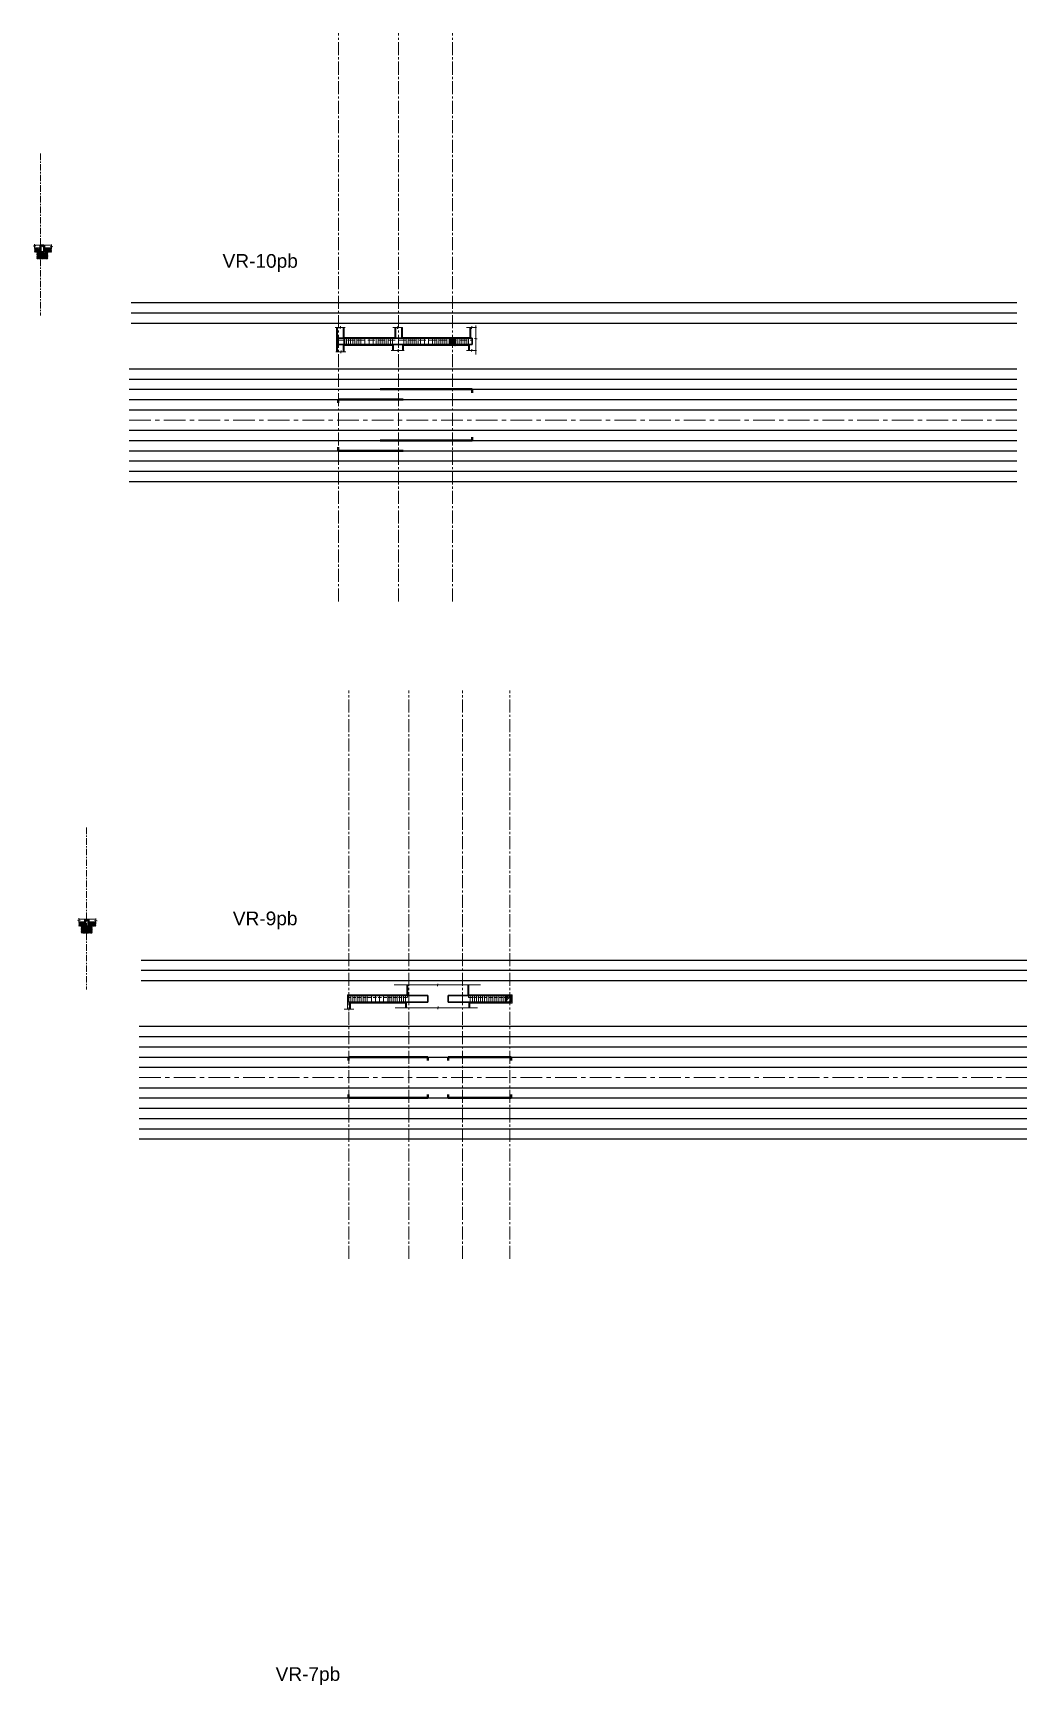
# Model space of a CAD drawing. Header units: millimetres. Extents: x 1130 to 2176, y -195 to 376.
# Drawn here: x 2099.8 to 2172.6, y 125.1 to 246.1 of the extents above; entities that cross this region are included whole.
import ezdxf

# ---------------------------------------------------------------- set-up
doc = ezdxf.new("R2010")
doc.units = ezdxf.units.MM
for name, pattern in [('AXES', [50.8, 31.75, -6.35, 6.35, -6.35]), ('CENTER2', [28.575, 19.05, -3.175, 3.175, -3.175]), ('HIDDEN', [0.375, 0.25, -0.125]), ('TRAZOS', [0.75, 0.5, -0.25])]:
    doc.linetypes.add(name, pattern=pattern)
for name, color, linetype in [('A- TEXTO 1', 7, 'Continuous'), ('EDIS-MURO PERIMETRAL', 3, 'Continuous'), ('TEXTURA', 8, 'Continuous')]:
    doc.layers.add(name, color=color, linetype=linetype)
for name, color, linetype, lineweight in [('EDIS-BORDE DE LOSA', 3, 'Continuous', 9), ('EDIS-COLUMNAS SOTANO', 7, 'Continuous', 40), ('EDIS-CONCRETO BAJA RESIST', 8, 'Continuous', 9), ('EDIS-EJES COLUMNAS', 9, 'CENTER2', 15), ('EDIS-ESTRIBOS', 3, 'Continuous', 15), ('EDIS-PEDESTALES', 4, 'Continuous', 13), ('EDIS-PL-DIMENSION', 8, 'Continuous', 13), ('EDIS-REFUERZOS', 6, 'Continuous', 30), ('EDIS-REFUERZOS DETALLES', 7, 'Continuous', 40), ('EDIS-TIERRA', 8, 'Continuous', 13), ('EDIS-VIGAS RIOSTRAS', 6, 'Continuous', 13), ('Est-PL-DIMENSION', 8, 'Continuous', 13)]:
    doc.layers.add(name, color=color, linetype=linetype, lineweight=lineweight)
doc.layers.add('EDIS-VIEWPOTS', color=8, linetype='Continuous', plot=False)
doc.styles.add('style1', font='arial.ttf', dxfattribs={"height": 0.2})

# ---------------------------------------------------------------- blocks, each defined once
blk = doc.blocks.new('*U635')
at = {"layer": 'EDIS-ESTRIBOS', "linetype": 'ByBlock'}
blk.add_line((0, -0.2375), (0, 0.2375), dxfattribs=at)
blk = doc.blocks.new('*U636')
at = {"layer": 'EDIS-PL-DIMENSION', "color": 0, "linetype": 'ByBlock', "lineweight": -2, "transparency": 16777216}
for p in [(1997.44, 320.7), (1997.59, 320.7), (1997.74, 320.7), (1997.89, 320.7), (1998.04, 320.7), (1998.19, 320.7), (1998.34, 320.7), (1998.49, 320.7), (1998.64, 320.7)]:
    blk.add_blockref('*U635', p, dxfattribs=at)
blk = doc.blocks.new('*U890')
at = {"layer": 'EDIS-ESTRIBOS', "linetype": 'ByBlock'}
blk.add_line((0, -0.2375), (0, 0.2375), dxfattribs=at)
blk = doc.blocks.new('*U891')
at = {"layer": 'EDIS-PL-DIMENSION', "color": 0, "linetype": 'ByBlock', "lineweight": -2, "transparency": 16777216}
for p in [(2131.82, 175.39), (2131.97, 175.39), (2132.12, 175.39), (2132.27, 175.39), (2132.42, 175.39), (2132.57, 175.39), (2132.72, 175.39), (2132.87, 175.39), (2133.02, 175.39), (2133.17, 175.39), (2133.32, 175.39), (2133.47, 175.39), (2133.62, 175.39), (2133.77, 175.39), (2133.92, 175.39), (2134.07, 175.39), (2134.22, 175.39), (2134.37, 175.39)]:
    blk.add_blockref('*U890', p, dxfattribs=at)
blk = doc.blocks.new('*U892')
at = {"layer": 'EDIS-ESTRIBOS', "linetype": 'ByBlock'}
blk.add_line((0, -0.2375), (0, 0.2375), dxfattribs=at)
blk = doc.blocks.new('*U893')
at = {"layer": 'EDIS-PL-DIMENSION', "color": 0, "linetype": 'ByBlock', "lineweight": -2, "transparency": 16777216}
for p in [(2123.07, 175.39), (2123.22, 175.39), (2123.37, 175.39), (2123.52, 175.39), (2123.67, 175.39), (2123.82, 175.39), (2123.97, 175.39), (2124.12, 175.39), (2124.27, 175.39)]:
    blk.add_blockref('*U892', p, dxfattribs=at)
blk = doc.blocks.new('*U894')
at = {"layer": 'EDIS-ESTRIBOS', "linetype": 'ByBlock'}
blk.add_line((0, 0.2375), (0, -0.2375), dxfattribs=at)
blk = doc.blocks.new('*U895')
at = {"layer": 'EDIS-PL-DIMENSION', "color": 0, "linetype": 'ByBlock', "lineweight": -2, "transparency": 16777216, "rotation": 180}
for p in [(2125.87, 175.39), (2126.02, 175.39), (2126.17, 175.39), (2126.32, 175.39), (2126.47, 175.39), (2126.62, 175.39), (2126.77, 175.39), (2126.92, 175.39), (2127.07, 175.39)]:
    blk.add_blockref('*U894', p, dxfattribs=at)
blk = doc.blocks.new('*U896')
at = {"layer": 'EDIS-ESTRIBOS', "linetype": 'ByBlock'}
blk.add_line((0, -0.2375), (0, 0.2375), dxfattribs=at)
blk = doc.blocks.new('*U897')
at = {"layer": 'EDIS-PL-DIMENSION', "color": 0, "linetype": 'ByBlock', "lineweight": -2, "transparency": 16777216}
for p in [(2124.27, 175.39), (2124.57, 175.39), (2124.87, 175.39), (2125.17, 175.39), (2125.47, 175.39), (2125.77, 175.39)]:
    blk.add_blockref('*U896', p, dxfattribs=at)
blk = doc.blocks.new('*U901')
at = {"layer": 'EDIS-ESTRIBOS', "linetype": 'ByBlock'}
blk.add_line((0, -0.2375), (0, 0.2375), dxfattribs=at)
blk = doc.blocks.new('*U902')
at = {"layer": 'EDIS-PL-DIMENSION', "color": 0, "linetype": 'ByBlock', "lineweight": -2, "transparency": 16777216}
for p in [(1997.44, 320.7), (1997.59, 320.7), (1997.74, 320.7), (1997.89, 320.7), (1998.04, 320.7), (1998.19, 320.7), (1998.34, 320.7), (1998.49, 320.7), (1998.64, 320.7)]:
    blk.add_blockref('*U901', p, dxfattribs=at)
blk = doc.blocks.new('*U903')
at = {"layer": 'EDIS-ESTRIBOS', "linetype": 'ByBlock'}
blk.add_line((0, -0.2375), (0, 0.2375), dxfattribs=at)
blk = doc.blocks.new('*U904')
at = {"layer": 'EDIS-PL-DIMENSION', "color": 0, "linetype": 'ByBlock', "lineweight": -2, "transparency": 16777216}
for p in [(2130.76, 223.54), (2130.91, 223.54), (2131.06, 223.54), (2131.21, 223.54), (2131.36, 223.54), (2131.51, 223.54), (2131.66, 223.54)]:
    blk.add_blockref('*U903', p, dxfattribs=at)
blk = doc.blocks.new('*U905')
at = {"layer": 'EDIS-ESTRIBOS', "linetype": 'ByBlock'}
blk.add_line((0, -0.2375), (0, 0.2375), dxfattribs=at)
blk = doc.blocks.new('*U906')
at = {"layer": 'EDIS-PL-DIMENSION', "color": 0, "linetype": 'ByBlock', "lineweight": -2, "transparency": 16777216}
for p in [(1997.44, 320.7), (1997.59, 320.7), (1997.74, 320.7), (1997.89, 320.7), (1998.04, 320.7), (1998.19, 320.7), (1998.34, 320.7), (1998.49, 320.7), (1998.64, 320.7)]:
    blk.add_blockref('*U905', p, dxfattribs=at)
blk = doc.blocks.new('*U907')
at = {"layer": 'EDIS-ESTRIBOS', "linetype": 'ByBlock'}
blk.add_line((0, -0.24), (0, 0.24), dxfattribs=at)
blk = doc.blocks.new('*U908')
at = {"layer": 'EDIS-PL-DIMENSION', "color": 0, "linetype": 'ByBlock', "lineweight": -2, "transparency": 16777216}
for p in [(2128.16, 223.54), (2128.46, 223.54), (2128.76, 223.54), (2129.06, 223.54)]:
    blk.add_blockref('*U907', p, dxfattribs=at)

msp = doc.modelspace()

# ---------------------------------------------------------------- hatches: boundary and pattern name
at = {"layer": 'EDIS-CONCRETO BAJA RESIST'}
h = msp.add_hatch(dxfattribs=at)
h.set_pattern_fill('AR-CONC', color=256, scale=0.00065)
h.set_pattern_definition([(50, (117.3067, -97.695), (0.118420035, -0.0103604056), [0.0123825, -0.1362075]), (355, (117.3067, -97.695), (-0.022908224, 0.1241869494), [0.009906, -0.10896638]), (100.451445, (117.31656, -97.69587), (0.0955118106, 0.113826539), [0.010523506, -0.115758659]), (46.1842, (117.3067, -97.66198), (0.176201377, -0.027327513), [0.01857375, -0.20431125]), (96.635558, (117.32138, -97.66426), (0.154312687, 0.160826981), [0.015785265, -0.173638145]), (351.184151, (117.3067, -97.66198), (0.154312687, 0.160826981), [0.014858979, -0.163448826]), (21, (117.32321, -97.67024), (0.0985493543, -0.066472379), [0.0123825, -0.1362075]), (326, (117.3232, -97.67024), (0.0401713184, 0.119722178), [0.009906, -0.108966]), (71.451445, (117.33142, -97.67578), (0.1387206725, 0.0532498), [0.010523506, -0.1157584594]), (37.5, (117.306696, -97.695003), (0.0020075921, 0.0549607753), [0, -0.1076452, 0, -0.110617, 0, -0.10937875]), (7.5, (117.306696, -97.695), (0.0434327806, 0.0651173736), [0, -0.0630682, 0, -0.1051687, 0, -0.04168775]), (327.5, (117.26988, -97.695003), (0.0881338869, -0.0037236836), [0, -0.041275, 0, -0.128778, 0, -0.1708785]), (317.5, (117.25337, -97.695), (0.096283968, 0.0165272192), [0, -0.0536575, 0, -0.0855218, 0, -0.1213485])])
h.paths.add_polyline_path([(2100.26, 230.273), (2100.26, 230.373), (2099.885, 230.373), (2099.885, 230.273)])
h.paths.add_polyline_path([(2101.137, 230.273), (2101.137, 230.373), (2100.66, 230.373), (2100.66, 230.273)])
h = msp.add_hatch(dxfattribs=at)
h.set_pattern_fill('AR-CONC', color=256, scale=0.00065)
h.set_pattern_definition([(50, (117.3067, -97.58703), (0.118420035, -0.0103604056), [0.0123825, -0.1362075]), (355, (117.3067, -97.58703), (-0.022908224, 0.1241869494), [0.009906, -0.10896638]), (100.451445, (117.31656, -97.5879), (0.0955118106, 0.113826539), [0.010523506, -0.115758659]), (46.1842, (117.3067, -97.55401), (0.176201377, -0.027327513), [0.01857375, -0.20431125]), (96.635558, (117.32138, -97.55629), (0.154312687, 0.160826981), [0.015785265, -0.173638145]), (351.184151, (117.3067, -97.55401), (0.154312687, 0.160826981), [0.014858979, -0.163448826]), (21, (117.32321, -97.56227), (0.0985493543, -0.066472379), [0.0123825, -0.1362075]), (326, (117.3232, -97.56227), (0.0401713184, 0.119722178), [0.009906, -0.108966]), (71.451445, (117.33142, -97.56781), (0.1387206725, 0.0532498), [0.010523506, -0.1157584594]), (37.5, (117.306696, -97.587033), (0.0020075921, 0.0549607753), [0, -0.1076452, 0, -0.110617, 0, -0.10937875]), (7.5, (117.306696, -97.587033), (0.0434327806, 0.0651173736), [0, -0.0630682, 0, -0.1051687, 0, -0.04168775]), (327.5, (117.26988, -97.587033), (0.0881338869, -0.0037236836), [0, -0.041275, 0, -0.128778, 0, -0.1708785]), (317.5, (117.25337, -97.58703), (0.096283968, 0.0165272192), [0, -0.0536575, 0, -0.0855218, 0, -0.1213485])])
h.paths.add_polyline_path([(2100.66, 229.881), (2100.66, 229.981), (2100.26, 229.981), (2100.26, 229.881)])
h = msp.add_hatch(dxfattribs=at)
h.set_pattern_fill('AR-CONC', color=256, scale=0.00065)
h.set_pattern_definition([(50, (120.56066, -147.06234), (0.118420035, -0.0103604056), [0.0123825, -0.1362075]), (355, (120.56066, -147.06234), (-0.022908224, 0.1241869494), [0.009906, -0.10896638]), (100.451445, (120.57053, -147.0632), (0.0955118106, 0.113826539), [0.010523506, -0.115758659]), (46.1842, (120.56066, -147.02932), (0.176201377, -0.027327513), [0.01857375, -0.20431125]), (96.635558, (120.57535, -147.0316), (0.154312687, 0.160826981), [0.015785265, -0.173638145]), (351.184151, (120.56066, -147.02932), (0.154312687, 0.160826981), [0.014858979, -0.163448826]), (21, (120.57717, -147.03757), (0.0985493543, -0.066472379), [0.0123825, -0.1362075]), (326, (120.57717, -147.03757), (0.0401713184, 0.119722178), [0.009906, -0.108966]), (71.451445, (120.58538, -147.04311), (0.1387206725, 0.0532498), [0.010523506, -0.1157584594]), (37.5, (120.560662, -147.062336), (0.0020075921, 0.0549607753), [0, -0.1076452, 0, -0.110617, 0, -0.10937875]), (7.5, (120.56066, -147.062336), (0.0434327806, 0.0651173736), [0, -0.0630682, 0, -0.1051687, 0, -0.04168775]), (327.5, (120.523845, -147.062336), (0.0881338869, -0.0037236836), [0, -0.041275, 0, -0.128778, 0, -0.1708785]), (317.5, (120.507335, -147.06234), (0.096283968, 0.0165272192), [0, -0.0536575, 0, -0.0855218, 0, -0.1213485])])
h.paths.add_polyline_path([(2103.514, 180.906), (2103.514, 181.006), (2103.139, 181.006), (2103.139, 180.906)])
h.paths.add_polyline_path([(2104.391, 180.906), (2104.391, 181.006), (2103.914, 181.006), (2103.914, 180.906)])
h = msp.add_hatch(dxfattribs=at)
h.set_pattern_fill('AR-CONC', color=256, scale=0.00065)
h.set_pattern_definition([(50, (120.56066, -146.95437), (0.118420035, -0.0103604056), [0.0123825, -0.1362075]), (355, (120.56066, -146.95437), (-0.022908224, 0.1241869494), [0.009906, -0.10896638]), (100.451445, (120.57053, -146.95523), (0.0955118106, 0.113826539), [0.010523506, -0.115758659]), (46.1842, (120.56066, -146.92135), (0.176201377, -0.027327513), [0.01857375, -0.20431125]), (96.635558, (120.57535, -146.92362), (0.154312687, 0.160826981), [0.015785265, -0.173638145]), (351.184151, (120.56066, -146.92135), (0.154312687, 0.160826981), [0.014858979, -0.163448826]), (21, (120.57717, -146.9296), (0.0985493543, -0.066472379), [0.0123825, -0.1362075]), (326, (120.57717, -146.9296), (0.0401713184, 0.119722178), [0.009906, -0.108966]), (71.451445, (120.58538, -146.93514), (0.1387206725, 0.0532498), [0.010523506, -0.1157584594]), (37.5, (120.560662, -146.954367), (0.0020075921, 0.0549607753), [0, -0.1076452, 0, -0.110617, 0, -0.10937875]), (7.5, (120.56066, -146.954367), (0.0434327806, 0.0651173736), [0, -0.0630682, 0, -0.1051687, 0, -0.04168775]), (327.5, (120.523845, -146.954367), (0.0881338869, -0.0037236836), [0, -0.041275, 0, -0.128778, 0, -0.1708785]), (317.5, (120.507335, -146.95437), (0.096283968, 0.0165272192), [0, -0.0536575, 0, -0.0855218, 0, -0.1213485])])
h.paths.add_polyline_path([(2103.914, 180.513), (2103.914, 180.613), (2103.514, 180.613), (2103.514, 180.513)])
at = {"layer": 'EDIS-TIERRA'}
h = msp.add_hatch(dxfattribs=at)
h.set_pattern_fill('EARTH', color=256, scale=0.01, angle=45)
h.set_pattern_definition([(45, (117.306696, -97.695), (0, 0.0898025612), [0.0635, -0.0635]), (45, (117.28986, -97.678165), (0, 0.0898025612), [0.0635, -0.0635]), (45, (117.27302, -97.661327), (0, 0.0898025612), [0.0635, -0.0635]), (135, (117.27302, -97.6501), (-0.0898025612, 0), [0.0635, -0.0635]), (135, (117.28986, -97.633263), (-0.0898025612, 0), [0.0635, -0.0635]), (135, (117.306696, -97.616425), (-0.0898025612, 0), [0.0635, -0.0635])])
h.paths.add_polyline_path([(2100.86, 230.073), (2101.137, 230.073), (2101.137, 230.273), (2100.66, 230.273), (2100.66, 229.873), (2100.66, 229.875), (2100.26, 229.875), (2100.26, 229.873), (2100.26, 230.273), (2099.885, 230.273), (2099.885, 230.073), (2100.06, 230.073), (2100.06, 229.573), (2100.86, 229.573)])
h = msp.add_hatch(dxfattribs=at)
h.set_pattern_fill('EARTH', color=256, scale=0.01, angle=45)
h.set_pattern_definition([(45, (120.56066, -147.062336), (0, 0.0898025612), [0.0635, -0.0635]), (45, (120.543824, -147.0455), (0, 0.0898025612), [0.0635, -0.0635]), (45, (120.526986, -147.02866), (0, 0.0898025612), [0.0635, -0.0635]), (135, (120.526986, -147.017435), (-0.0898025612, 0), [0.0635, -0.0635]), (135, (120.543824, -147.0006), (-0.0898025612, 0), [0.0635, -0.0635]), (135, (120.56066, -146.98376), (-0.0898025612, 0), [0.0635, -0.0635])])
h.paths.add_polyline_path([(2104.114, 180.706), (2104.391, 180.706), (2104.391, 180.906), (2103.914, 180.906), (2103.914, 180.506), (2103.914, 180.508), (2103.514, 180.508), (2103.514, 180.506), (2103.514, 180.906), (2103.139, 180.906), (2103.139, 180.706), (2103.314, 180.706), (2103.314, 180.206), (2104.114, 180.206)])
at = {"layer": 'TEXTURA'}
h = msp.add_hatch(dxfattribs=at)
h.set_pattern_fill('ANSI32', color=2, scale=0.012)
h.paths.add_polyline_path([(2130.506, 223.78), (2130.306, 223.78), (2130.306, 223.305), (2130.506, 223.305)])
h.paths.add_polyline_path([(2130.706, 223.78), (2130.506, 223.78), (2130.506, 223.305), (2130.706, 223.305)])
h.paths.add_polyline_path([(2130.706, 223.83), (2130.506, 223.83), (2130.506, 223.78), (2130.706, 223.78)])
h.paths.add_polyline_path([(2130.506, 223.83), (2130.306, 223.83), (2130.306, 223.78), (2130.506, 223.78)])
h.paths.add_polyline_path([(2130.506, 223.305), (2130.306, 223.305), (2130.306, 223.23), (2130.506, 223.23)])
h.paths.add_polyline_path([(2130.706, 223.305), (2130.506, 223.305), (2130.506, 223.23), (2130.706, 223.23)])
h = msp.add_hatch(dxfattribs=at)
h.set_pattern_fill('ANSI32', color=2, scale=0.033)
h.paths.add_polyline_path([(2134.486, 175.154), (2134.811, 175.154), (2134.811, 175.629), (2134.486, 175.629)], flags=17)
h.paths.add_polyline_path([(2134.886, 175.679), (2134.486, 175.679), (2134.486, 175.079), (2134.886, 175.079)])
h = msp.add_hatch(dxfattribs=at)
h.set_pattern_fill('ANSI32', color=2, scale=0.033)
h.paths.add_polyline_path([(2134.711, 175.629), (2134.486, 175.629), (2134.486, 175.154), (2134.711, 175.154)])
h.paths.add_polyline_path([(2134.811, 175.629), (2134.711, 175.629), (2134.711, 175.154), (2134.811, 175.154)])

# ---------------------------------------------------------------- linework, layer by layer
at = {"layer": 'EDIS-BORDE DE LOSA'}
for p, q in [((2100.26, 230.59), (2099.885, 230.59)), ((2100.26, 230.39), (2099.885, 230.39)), ((2101.137, 230.59), (2100.66, 230.59)), ((2101.137, 230.39), (2100.66, 230.39)), ((2103.514, 181.223), (2103.139, 181.223)), ((2103.514, 181.023), (2103.139, 181.023)), ((2104.391, 181.223), (2103.914, 181.223)), ((2104.391, 181.023), (2103.914, 181.023))]:
    msp.add_line(p, q, dxfattribs=at)
at = {"layer": 'EDIS-BORDE DE LOSA', "linetype": 'TRAZOS'}
msp.add_line((2122.066, 223.63), (2131.959, 223.63), dxfattribs=at)
at = {"layer": 'EDIS-BORDE DE LOSA', "linetype": 'HIDDEN'}
for p, q in [((2122.818, 175.479), (2127.218, 175.479)), ((2127.218, 175.679), (2127.218, 175.479)), ((2131.688, 175.679), (2131.688, 175.479)), ((2131.688, 175.479), (2134.886, 175.479))]:
    msp.add_line(p, q, dxfattribs=at)
at = {"layer": 'EDIS-COLUMNAS SOTANO', "lineweight": 35}
for p, q in [((2122.066, 222.776), (2122.066, 224.557)), ((2122.552, 223.83), (2122.552, 224.557)), ((2126.336, 223.83), (2126.336, 224.557)), ((2126.836, 223.83), (2126.836, 224.557)), ((2122.552, 222.776), (2122.552, 223.23))]:
    msp.add_line(p, q, dxfattribs=at)
at = {"layer": 'EDIS-CONCRETO BAJA RESIST'}
for p, q in [((2100.26, 230.273), (2099.885, 230.273)), ((2100.66, 229.875), (2100.26, 229.875)), ((2101.137, 230.273), (2100.66, 230.273)), ((2103.514, 180.906), (2103.139, 180.906)), ((2103.914, 180.508), (2103.514, 180.508)), ((2104.391, 180.906), (2103.914, 180.906))]:
    msp.add_line(p, q, dxfattribs=at)
at = {"layer": 'EDIS-EJES COLUMNAS', "ltscale": 0.05}
for p, q in [((2122.166, 204.495), (2122.166, 246.12)), ((2126.566, 204.495), (2126.566, 246.12)), ((2130.506, 204.495), (2130.506, 246.12)), ((2122.918, 156.345), (2122.918, 197.969)), ((2127.318, 156.345), (2127.318, 197.969)), ((2131.258, 156.345), (2131.258, 197.969)), ((2134.711, 156.345), (2134.711, 197.969))]:
    msp.add_line(p, q, dxfattribs=at)
at = {"layer": 'EDIS-EJES COLUMNAS', "ltscale": 0.025}
for p, q in [((2100.335, 237.297), (2100.335, 225.439)), ((2103.689, 187.93), (2103.689, 176.071))]:
    msp.add_line(p, q, dxfattribs=at)
at = {"layer": 'EDIS-EJES COLUMNAS', "color": 8, "linetype": 'AXES', "lineweight": 0, "ltscale": 0.05}
for p, q in [((2106.815, 217.78), (2171.856, 217.78)), ((2107.567, 169.629), (2172.608, 169.629))]:
    msp.add_line(p, q, dxfattribs=at)
at = {"layer": 'EDIS-ESTRIBOS', "linetype": 'ByBlock'}
for p, q in [((2122.602, 223.305), (2122.602, 223.78)), ((2122.752, 223.305), (2122.752, 223.78)), ((2122.902, 223.305), (2122.902, 223.78)), ((2123.052, 223.305), (2123.052, 223.78)), ((2123.202, 223.305), (2123.202, 223.78)), ((2123.352, 223.305), (2123.352, 223.78)), ((2123.502, 223.305), (2123.502, 223.78)), ((2123.652, 223.305), (2123.652, 223.78)), ((2123.802, 223.305), (2123.802, 223.78)), ((2124.102, 223.305), (2124.102, 223.78)), ((2124.402, 223.305), (2124.402, 223.78)), ((2124.702, 223.305), (2124.702, 223.78)), ((2131.684, 223.305), (2131.684, 223.78)), ((2124.268, 175.154), (2124.268, 175.629)), ((2125.868, 175.154), (2125.868, 175.629)), ((2134.436, 175.154), (2134.436, 175.629))]:
    msp.add_line(p, q, dxfattribs=at)
at = {"layer": 'EDIS-MURO PERIMETRAL', "lineweight": 35}
for p, q in [((2131.834, 223.83), (2131.834, 224.557)), ((2122.602, 223.305), (2122.602, 223.759)), ((2127.218, 175.679), (2127.218, 176.406)), ((2131.688, 175.679), (2131.688, 176.406)), ((2123.018, 174.626), (2123.018, 175.079))]:
    msp.add_line(p, q, dxfattribs=at)
at = {"layer": 'EDIS-PEDESTALES', "lineweight": 35}
for p, q in [((2126.156, 222.881), (2126.156, 223.23)), ((2126.906, 222.881), (2126.906, 223.23)), ((2131.734, 222.881), (2131.734, 223.23)), ((2127.118, 174.73), (2127.118, 175.079)), ((2131.768, 174.73), (2131.768, 175.079))]:
    msp.add_line(p, q, dxfattribs=at)
at = {"layer": 'EDIS-REFUERZOS', "linetype": 'ByBlock'}
for p, q in [((2122.141, 223.305), (2122.141, 223.78)), ((2122.141, 223.78), (2131.959, 223.78)), ((2122.141, 223.305), (2131.959, 223.305)), ((2131.959, 223.305), (2131.959, 223.78)), ((2122.893, 175.154), (2122.893, 175.629)), ((2122.893, 175.629), (2128.718, 175.629)), ((2128.718, 175.154), (2128.718, 175.629)), ((2130.188, 175.154), (2130.188, 175.629)), ((2130.188, 175.629), (2134.811, 175.629)), ((2134.811, 175.154), (2134.811, 175.629)), ((2122.893, 175.154), (2128.718, 175.154)), ((2130.188, 175.154), (2134.811, 175.154))]:
    msp.add_line(p, q, dxfattribs=at)
at = {"layer": 'EDIS-REFUERZOS DETALLES', "linetype": 'ByBlock'}
for p, q in [((2100.335, 230.078), (2100.335, 230.537)), ((2100.348, 230.55), (2100.573, 230.55)), ((2100.573, 230.065), (2100.348, 230.065)), ((2100.473, 230.461), (2100.562, 230.55)), ((2100.497, 230.437), (2100.585, 230.525)), ((2100.585, 230.537), (2100.585, 230.078)), ((2126.891, 219.28), (2122.141, 219.28)), ((2122.141, 219.03), (2122.141, 219.28)), ((2131.959, 220.03), (2125.209, 220.03)), ((2131.959, 219.78), (2131.959, 220.03)), ((2122.141, 215.53), (2122.141, 215.78)), ((2126.891, 215.53), (2122.141, 215.53)), ((2131.959, 216.28), (2125.209, 216.28)), ((2131.959, 216.28), (2131.959, 216.53)), ((2103.589, 180.71), (2103.589, 181.17)), ((2103.602, 181.183), (2103.827, 181.183)), ((2103.827, 180.698), (2103.602, 180.698)), ((2103.727, 181.094), (2103.816, 181.182)), ((2103.751, 181.07), (2103.839, 181.158)), ((2103.839, 181.17), (2103.839, 180.71)), ((2128.718, 171.129), (2122.893, 171.129)), ((2122.893, 170.879), (2122.893, 171.129)), ((2128.718, 170.879), (2128.718, 171.129)), ((2130.188, 170.879), (2130.188, 171.129)), ((2134.811, 171.129), (2130.188, 171.129)), ((2134.811, 170.879), (2134.811, 171.129)), ((2122.893, 168.129), (2122.893, 168.379)), ((2128.718, 168.129), (2128.718, 168.379)), ((2130.188, 168.129), (2130.188, 168.379)), ((2134.811, 168.129), (2134.811, 168.379)), ((2128.718, 168.129), (2122.893, 168.129)), ((2134.811, 168.129), (2130.188, 168.129))]:
    msp.add_line(p, q, dxfattribs=at)
at = {"layer": 'EDIS-REFUERZOS DETALLES', "linetype": 'ByBlock', "const_width": 0.02}
for points in [[(2100.343, 230.535, -1), (2100.358, 230.535, -1)], [(2100.343, 230.082, -1), (2100.358, 230.082, -1)], [(2100.453, 230.535, -1), (2100.468, 230.535, -1)], [(2100.453, 230.082, -1), (2100.468, 230.082, -1)], [(2100.564, 230.535, -1), (2100.579, 230.535, -1)], [(2100.564, 230.082, -1), (2100.579, 230.082, -1)], [(2103.597, 181.168, -1), (2103.612, 181.168, -1)], [(2103.597, 180.714, -1), (2103.612, 180.714, -1)], [(2103.707, 181.168, -1), (2103.722, 181.168, -1)], [(2103.707, 180.715, -1), (2103.722, 180.715, -1)], [(2103.817, 181.168, -1), (2103.832, 181.168, -1)], [(2103.818, 180.714, -1), (2103.833, 180.714, -1)]]:
    msp.add_lwpolyline(points, format="xyb", dxfattribs=at)
for points in [[(2100.343, 230.535, -1), (2100.358, 230.535, -1)], [(2100.343, 230.082, -1), (2100.358, 230.081, -1)], [(2100.453, 230.535, -1), (2100.468, 230.535, -1)], [(2100.453, 230.082, -1), (2100.468, 230.082, -1)], [(2100.564, 230.535, -1), (2100.579, 230.535, -1)], [(2100.564, 230.082, -1), (2100.579, 230.081, -1)], [(2103.597, 181.168, -1), (2103.612, 181.168, -1)], [(2103.597, 180.715, -1), (2103.612, 180.714, -1)], [(2103.707, 181.168, -1), (2103.722, 181.167, -1)], [(2103.707, 180.715, -1), (2103.722, 180.715, -1)], [(2103.817, 181.168, -1), (2103.832, 181.167, -1)], [(2103.818, 180.715, -1), (2103.833, 180.714, -1)]]:
    msp.add_lwpolyline(points, format="xyb", close=True, dxfattribs=at)
at = {"layer": 'EDIS-REFUERZOS DETALLES', "linetype": 'ByBlock'}
for centre, start, end in [((2100.348, 230.537), 90, 180), ((2100.348, 230.078), 180, 270), ((2100.573, 230.537), 0, 90), ((2100.573, 230.078), 270, 0), ((2103.602, 181.17), 90, 180), ((2103.602, 180.71), 180, 270), ((2103.827, 181.17), 0, 90), ((2103.827, 180.71), 270, 0)]:
    msp.add_arc(centre, 0.0127, start, end, dxfattribs=at)
at = {"layer": 'EDIS-VIEWPOTS'}
for p, q in [((2106.959, 226.38), (2171.856, 226.38)), ((2106.959, 225.63), (2171.856, 225.63)), ((2106.959, 224.88), (2171.856, 224.88)), ((2106.815, 221.53), (2171.856, 221.53)), ((2106.815, 220.78), (2171.856, 220.78)), ((2106.815, 220.03), (2171.856, 220.03)), ((2106.815, 219.28), (2171.856, 219.28)), ((2106.815, 218.53), (2171.856, 218.53)), ((2106.815, 217.03), (2171.856, 217.03)), ((2106.815, 216.28), (2171.856, 216.28)), ((2106.815, 215.53), (2171.856, 215.53)), ((2106.815, 214.78), (2171.856, 214.78)), ((2106.815, 214.03), (2171.856, 214.03)), ((2106.815, 213.28), (2171.856, 213.28)), ((2107.711, 178.229), (2172.608, 178.229)), ((2107.711, 177.479), (2172.608, 177.479)), ((2107.711, 176.729), (2172.608, 176.729)), ((2107.567, 173.379), (2172.608, 173.379)), ((2107.567, 172.629), (2172.608, 172.629)), ((2107.567, 171.879), (2172.608, 171.879)), ((2107.567, 171.129), (2172.608, 171.129)), ((2107.567, 170.379), (2172.608, 170.379)), ((2107.567, 168.879), (2172.608, 168.879)), ((2107.567, 168.129), (2172.608, 168.129)), ((2107.567, 167.379), (2172.608, 167.379)), ((2107.567, 166.629), (2172.608, 166.629)), ((2107.567, 165.879), (2172.608, 165.879)), ((2107.567, 165.129), (2172.608, 165.129))]:
    msp.add_line(p, q, dxfattribs=at)
at = {"layer": 'EDIS-VIGAS RIOSTRAS', "color": 2}
for p, q in [((2100.26, 230.59), (2100.66, 230.59)), ((2100.26, 229.99), (2100.26, 230.39)), ((2100.66, 229.99), (2100.26, 229.99)), ((2100.335, 229.99), (2100.335, 230.39)), ((2100.66, 230.39), (2100.66, 229.99)), ((2122.552, 223.83), (2126.336, 223.83)), ((2126.836, 223.83), (2131.834, 223.83)), ((2130.306, 223.23), (2130.306, 223.83)), ((2130.706, 223.23), (2130.706, 223.83)), ((2122.552, 223.23), (2126.156, 223.23)), ((2126.906, 223.23), (2131.734, 223.23)), ((2103.514, 181.223), (2103.914, 181.223)), ((2103.514, 180.623), (2103.514, 181.023)), ((2103.914, 180.623), (2103.514, 180.623)), ((2103.914, 181.023), (2103.914, 180.623)), ((2122.818, 174.626), (2122.818, 175.679)), ((2122.818, 175.679), (2127.218, 175.679)), ((2131.688, 175.679), (2134.886, 175.679)), ((2134.486, 175.079), (2134.486, 175.679)), ((2134.886, 175.079), (2134.886, 175.679)), ((2123.018, 175.079), (2127.118, 175.079)), ((2131.768, 175.079), (2134.886, 175.079))]:
    msp.add_line(p, q, dxfattribs=at)
at = {"layer": 'Est-PL-DIMENSION', "linetype": 'Continuous'}
for points in [[(2099.886, 230.666), (2099.886, 230.538), (2099.992, 230.503), (2099.78, 230.524), (2099.886, 230.484), (2099.886, 230.352)], [(2101.131, 230.633), (2101.131, 230.505), (2101.237, 230.47), (2101.025, 230.491), (2101.131, 230.45), (2101.131, 230.318)], [(2103.14, 181.299), (2103.14, 181.171), (2103.246, 181.135), (2103.034, 181.157), (2103.14, 181.116), (2103.14, 180.984)], [(2104.385, 181.266), (2104.385, 181.138), (2104.491, 181.102), (2104.279, 181.124), (2104.385, 181.083), (2104.385, 180.951)]]:
    msp.add_lwpolyline(points, dxfattribs=at)
at = {"layer": 'Est-PL-DIMENSION'}
for points in [[(2122.652, 224.557), (2122.313, 224.557), (2122.306, 224.65), (2122.284, 224.463), (2122.275, 224.557), (2121.927, 224.557)], [(2126.862, 224.557), (2126.524, 224.557), (2126.517, 224.65), (2126.494, 224.463), (2126.486, 224.557), (2126.138, 224.557)], [(2132.276, 224.557), (2131.937, 224.557), (2131.931, 224.65), (2131.908, 224.463), (2131.9, 224.557), (2131.551, 224.557)], [(2132.225, 222.578), (2132.225, 223.712), (2132.319, 223.718), (2132.131, 223.741), (2132.225, 223.75), (2132.225, 224.704)], [(2122.699, 222.776), (2122.36, 222.776), (2122.354, 222.87), (2122.331, 222.683), (2122.323, 222.776), (2121.975, 222.776)], [(2126.965, 222.881), (2126.55, 222.881), (2126.544, 222.974), (2126.521, 222.787), (2126.513, 222.881), (2126.018, 222.881)], [(2132.276, 222.881), (2131.937, 222.881), (2131.931, 222.974), (2131.908, 222.787), (2131.9, 222.881), (2131.551, 222.881)], [(2132.563, 176.406), (2129.439, 176.406), (2129.432, 176.5), (2129.409, 176.312), (2129.401, 176.406), (2126.238, 176.406)], [(2123.293, 174.626), (2122.954, 174.626), (2122.948, 174.719), (2122.925, 174.532), (2122.917, 174.626), (2122.569, 174.626)], [(2132.349, 174.73), (2129.465, 174.73), (2129.459, 174.824), (2129.436, 174.636), (2129.428, 174.73), (2126.32, 174.73)]]:
    msp.add_lwpolyline(points, dxfattribs=at)

# ---------------------------------------------------------------- block references
at = {"layer": 'EDIS-PL-DIMENSION'}
for name, p in [('*U636', (127.471, -97.162)), ('*U906', (129.521, -97.162)), ('*U908', (0, 0)), ('*U902', (131.621, -97.162)), ('*U904', (0, 0)), ('*U893', (0, 0)), ('*U897', (0, 0)), ('*U895', (0, 0)), ('*U891', (0, 0))]:
    msp.add_blockref(name, p, dxfattribs=at)

# ---------------------------------------------------------------- texts
at = {"layer": 'A- TEXTO 1', "style": 'style1'}
for s, p in [('VR-10pb', (2113.669, 228.932, -1764)), ('VR-9pb', (2114.421, 180.781, -1764)), ('VR-7pb', (2117.554, 125.444, -1764))]:
    msp.add_text(s, height=1, rotation=0, dxfattribs=at).set_placement(p)

doc.saveas('drawing.dxf')
